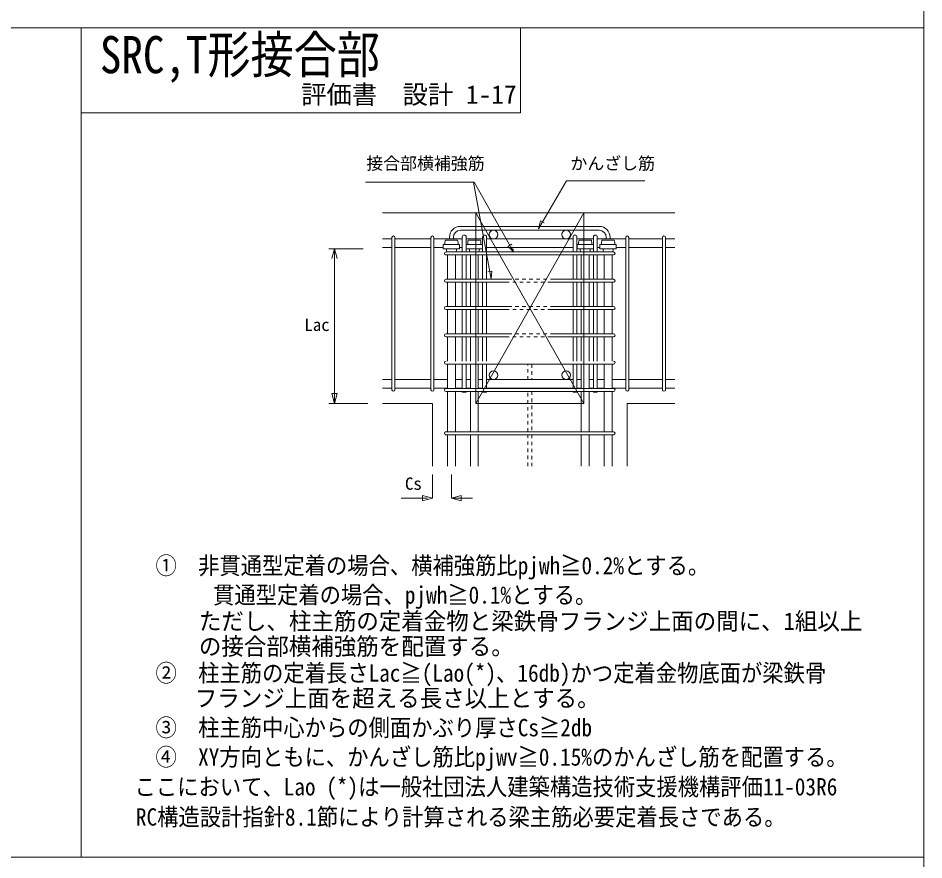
# Model space of a CAD drawing. Units: millimetres, scale not verified. Extents: x -210 to 382, y -132 to 268.
# Drawn here: x -88.3 to 18.9, y -31.8 to 67.8 of the extents above; entities that cross this region are included whole.
import ezdxf
from ezdxf.enums import TextEntityAlignment as Align

# ---------------------------------------------------------------- set-up
doc = ezdxf.new("R2010")
doc.units = ezdxf.units.MM
doc.header["$LTSCALE"] = 2
doc.linetypes.add('USER2', pattern=[0.41664, 0.20828, -0.20836])
for name, color, linetype, lineweight in [('0-4_寸法', 4, 'Continuous', 18), ('0-5_鉄骨', 4, 'USER2', 18), ('0-7_文字', 7, 'Continuous', 9), ('0-8_タイトル', 7, 'Continuous', 18), ('0-9_内枠', 7, 'Continuous', 18), ('0-D_主筋', 4, 'Continuous', 18), ('0-F_躯体__破線__', 7, 'Continuous', 18), ('1-0_せん断筋', 5, 'Continuous', 18), ('1-1_躯体', 7, 'Continuous', 18), ('1-4_本文文字', 5, 'USER2', 18)]:
    doc.layers.add(name, color=color, linetype=linetype, lineweight=lineweight)
doc.styles.add('ＭＳ ゴシック', font='')
doc.styles.get('ＭＳ ゴシック').set_extended_font_data('MS Gothic')

msp = doc.modelspace()

# ---------------------------------------------------------------- linework, layer by layer
at = {"layer": '0-4_寸法'}
for p, q in [((-34.337, 48.377), (-47.154, 48.377)), ((-32.306, 36.891), (-34.4, 48.377)), ((-29.651, 40.122), (-34.337, 48.377)), ((-26.719, 42.875), (-26.472, 43.797)), ((-26.472, 43.797), (-26.044, 43.55)), ((-47.454, 40.492), (-51.524, 40.492)), ((-50.849, 22.202), (-50.849, 40.492)), ((-46.914, 22.202), (-51.524, 22.202)), ((-39.258, 13.77), (-39.258, 10.984)), ((-37.005, 13.77), (-37.005, 10.984)), ((-42.957, 10.984), (-39.82, 10.984)), ((-37.005, 10.984), (-34.535, 10.984))]:
    msp.add_line(p, q, dxfattribs=at)
for points in [[(-26.719, 42.875), (-23.399, 48.526), (-14.132, 48.526)], [(-51.158, 39.34), (-50.849, 40.492), (-50.54, 39.34)], [(-50.955, 40.097), (-50.849, 40.492), (-50.743, 40.097)], [(-32.306, 36.891), (-32.235, 37.842), (-32.72, 37.75)], [(-50.743, 22.597), (-50.849, 22.202), (-50.955, 22.597)], [(-39.697, 11.102), (-39.258, 10.984), (-39.697, 10.867)], [(-36.567, 10.867), (-37.005, 10.984), (-36.567, 11.102)]]:
    msp.add_lwpolyline(points, dxfattribs=at)
for points in [[(-51.158, 23.354), (-50.849, 22.202), (-50.54, 23.354)], [(-40.41, 11.293), (-39.258, 10.984), (-40.41, 10.676)], [(-35.853, 11.293), (-37.005, 10.984), (-35.853, 10.676)]]:
    msp.add_lwpolyline(points, close=True, dxfattribs=at)
at = {"layer": '0-5_鉄骨'}
for p, q in [((-27.969, 25.018), (-27.969, 26.84)), ((-27.508, 26.84), (-27.508, 25.018)), ((-27.969, 18.848), (-27.969, 23.61)), ((-27.508, 23.61), (-27.508, 18.848)), ((-27.969, 14.778), (-27.969, 18.49)), ((-27.508, 18.49), (-27.508, 14.778))]:
    msp.add_line(p, q, dxfattribs=at)
at = {"layer": '0-9_内枠'}
for p, q in [((-181.804, 66.644), (18.876, 66.644)), ((-80.811, 66.644), (-80.811, -31.5)), ((-28.849, 66.644), (-28.849, 56.595)), ((18.876, 63.644), (18.876, -112.174)), ((-80.811, 56.595), (-28.849, 56.595)), ((-181.804, -31.5), (18.876, -31.5))]:
    msp.add_line(p, q, dxfattribs=at)
msp.add_lwpolyline([(18.876, 168.245), (18.876, 66.644), (18.876, -114.753)], dxfattribs=at)
at = {"layer": '0-D_主筋'}
for p, q in [((-44.045, 41.658), (-45.146, 41.658)), ((-39.437, 41.658), (-43.687, 41.658)), ((-35.725, 41.658), (-39.079, 41.658)), ((-36.038, 40.997), (-37.973, 40.997)), ((-37.973, 40.997), (-37.973, 40.481)), ((-36.275, 41.514), (-37.735, 41.514)), ((-36.038, 40.481), (-36.038, 40.997)), ((-35.265, 41.658), (-33.319, 41.658)), ((-33.324, 40.997), (-35.259, 40.997)), ((-35.259, 40.997), (-35.259, 40.481)), ((-33.562, 41.514), (-35.022, 41.514)), ((-33.319, 41.658), (-33.831, 41.658)), ((-33.324, 40.481), (-33.324, 40.997)), ((-32.858, 41.658), (-22.618, 41.658)), ((-22.157, 41.658), (-20.212, 41.658)), ((-20.217, 40.997), (-22.152, 40.997)), ((-22.152, 40.997), (-22.152, 40.481)), ((-20.455, 41.514), (-21.915, 41.514)), ((-20.217, 40.481), (-20.217, 40.997)), ((-19.751, 41.658), (-16.397, 41.658)), ((-17.503, 40.997), (-19.439, 40.997)), ((-19.439, 40.997), (-19.439, 40.481)), ((-17.741, 41.514), (-19.201, 41.514)), ((-17.503, 40.481), (-17.503, 40.997)), ((-16.039, 41.658), (-12.045, 41.658)), ((-11.687, 41.658), (-10.586, 41.658)), ((-44.045, 40.634), (-45.146, 40.634)), ((-39.437, 40.634), (-43.687, 40.634)), ((-37.973, 40.634), (-39.079, 40.634)), ((-37.973, 40.481), (-36.038, 40.481)), ((-37.466, 39.763), (-37.466, 36.891)), ((-36.545, 39.763), (-36.545, 36.891)), ((-35.725, 40.634), (-36.038, 40.634)), ((-35.259, 40.481), (-33.324, 40.481)), ((-34.753, 39.763), (-34.753, 36.891)), ((-33.831, 39.763), (-33.831, 36.891)), ((-33.831, 39.61), (-33.831, 39.661)), ((-32.858, 40.634), (-22.618, 40.634)), ((-30.145, 39.763), (-25.332, 39.763)), ((-22.152, 40.481), (-20.217, 40.481)), ((-21.645, 39.763), (-21.645, 36.891)), ((-21.645, 39.61), (-21.645, 39.661)), ((-20.724, 39.763), (-20.724, 36.891)), ((-20.724, 39.61), (-20.724, 39.661)), ((-19.751, 40.634), (-19.439, 40.634)), ((-19.439, 40.481), (-17.503, 40.481)), ((-18.932, 39.763), (-18.932, 36.891)), ((-18.01, 39.763), (-18.01, 36.891)), ((-17.503, 40.634), (-16.397, 40.634)), ((-16.039, 40.634), (-12.045, 40.634)), ((-11.687, 40.634), (-10.586, 40.634)), ((-37.466, 36.532), (-37.466, 33.66)), ((-36.545, 36.532), (-36.545, 33.66)), ((-34.753, 36.532), (-34.753, 33.66)), ((-33.831, 36.532), (-33.831, 33.66)), ((-21.645, 36.532), (-21.645, 33.66)), ((-20.724, 36.532), (-20.724, 33.66)), ((-18.932, 36.532), (-18.932, 33.66)), ((-18.01, 36.532), (-18.01, 33.66)), ((-37.466, 33.302), (-37.466, 30.429)), ((-36.545, 33.302), (-36.545, 30.429)), ((-34.753, 33.302), (-34.753, 30.429)), ((-33.831, 33.302), (-33.831, 30.429)), ((-21.645, 33.302), (-21.645, 30.429)), ((-20.724, 33.302), (-20.724, 30.429)), ((-18.932, 33.302), (-18.932, 30.429)), ((-18.01, 33.302), (-18.01, 30.429)), ((-37.466, 30.071), (-37.466, 27.199)), ((-36.545, 30.071), (-36.545, 27.199)), ((-34.753, 30.071), (-34.753, 27.199)), ((-33.831, 30.071), (-33.831, 27.199)), ((-21.645, 30.071), (-21.645, 27.199)), ((-20.724, 30.071), (-20.724, 27.199)), ((-18.932, 30.071), (-18.932, 27.199)), ((-18.01, 30.071), (-18.01, 27.199)), ((-37.466, 26.84), (-37.466, 23.968)), ((-36.545, 26.84), (-36.545, 23.968)), ((-34.753, 26.84), (-34.753, 23.968)), ((-33.831, 26.84), (-33.831, 23.968)), ((-21.645, 26.84), (-21.645, 23.968)), ((-20.724, 26.84), (-20.724, 23.968)), ((-18.932, 26.84), (-18.932, 23.968)), ((-18.01, 26.84), (-18.01, 23.968)), ((-44.045, 25.018), (-45.146, 25.018)), ((-39.437, 25.018), (-43.687, 25.018)), ((-37.466, 25.018), (-39.079, 25.018)), ((-35.725, 25.018), (-36.545, 25.018)), ((-34.753, 25.018), (-35.265, 25.018)), ((-33.319, 25.018), (-33.831, 25.018)), ((-32.871, 25.018), (-22.618, 25.018)), ((-22.157, 25.018), (-21.645, 25.018)), ((-20.724, 25.018), (-20.212, 25.018)), ((-19.751, 25.018), (-18.932, 25.018)), ((-18.01, 25.018), (-16.397, 25.018)), ((-16.039, 25.018), (-12.045, 25.018)), ((-11.687, 25.018), (-10.586, 25.018)), ((-44.045, 23.994), (-45.146, 23.994)), ((-39.437, 23.994), (-43.687, 23.994)), ((-37.466, 23.994), (-39.079, 23.994)), ((-37.466, 23.61), (-37.466, 18.848)), ((-35.725, 23.994), (-36.545, 23.994)), ((-36.545, 23.61), (-36.545, 18.848)), ((-34.753, 23.994), (-35.265, 23.994)), ((-34.753, 23.61), (-34.753, 18.848)), ((-33.319, 23.994), (-33.831, 23.994)), ((-33.831, 23.61), (-33.831, 18.848)), ((-32.871, 23.994), (-22.618, 23.994)), ((-22.157, 23.994), (-21.645, 23.994)), ((-21.645, 23.61), (-21.645, 18.848)), ((-20.724, 23.994), (-20.212, 23.994)), ((-20.724, 23.61), (-20.724, 18.848)), ((-19.751, 23.994), (-18.932, 23.994)), ((-18.932, 23.61), (-18.932, 18.848)), ((-18.01, 23.994), (-16.397, 23.994)), ((-18.01, 23.61), (-18.01, 18.848)), ((-16.039, 23.994), (-12.045, 23.994)), ((-11.687, 23.994), (-10.586, 23.994)), ((-37.466, 18.49), (-37.466, 14.778)), ((-36.545, 18.49), (-36.545, 14.778)), ((-34.753, 18.49), (-34.753, 14.778)), ((-33.831, 18.49), (-33.831, 14.778)), ((-21.645, 18.49), (-21.645, 14.778)), ((-20.724, 18.49), (-20.724, 14.778)), ((-18.932, 18.49), (-18.932, 14.778)), ((-18.01, 18.49), (-18.01, 14.778))]:
    msp.add_line(p, q, dxfattribs=at)
for centre in [(-32.039, 42.17), (-23.437, 42.17), (-32.039, 25.53), (-23.437, 25.53)]:
    msp.add_circle(centre, 0.512, dxfattribs=at)
for centre, radius, start, end in [((-36.616, 41.176), 1.169, 163.19823, 188.7872), ((-37.395, 41.176), 1.169, 351.2128, 16.80177), ((-33.903, 41.176), 1.169, 163.19823, 188.7872), ((-34.681, 41.176), 1.169, 351.2128, 16.80177), ((-20.795, 41.176), 1.169, 163.19823, 188.7872), ((-21.574, 41.176), 1.169, 351.2128, 16.80177), ((-18.082, 41.176), 1.169, 163.19823, 188.7872), ((-18.86, 41.176), 1.169, 351.2128, 16.80177), ((-36.186, 40.576), 1.424, 183.80152, 198.59265), ((-37.824, 40.576), 1.424, 341.40735, 356.19848), ((-33.473, 40.576), 1.424, 183.80152, 198.59265), ((-35.111, 40.576), 1.424, 341.40735, 356.19848), ((-20.366, 40.576), 1.424, 183.80152, 198.59265), ((-22.004, 40.576), 1.424, 341.40735, 356.19848), ((-17.652, 40.576), 1.424, 183.80152, 198.59265), ((-19.29, 40.576), 1.424, 341.40735, 356.19848)]:
    msp.add_arc(centre, radius, start, end, dxfattribs=at)
at = {"layer": '0-F_躯体__破線__'}
for p, q in [((-34.138, 22.202), (-34.138, 44.73)), ((-34.138, 22.202), (-21.338, 44.73)), ((-34.138, 44.73), (-21.338, 22.202)), ((-34.138, 44.73), (-21.338, 44.73)), ((-21.338, 44.73), (-21.338, 22.202)), ((-21.338, 22.202), (-34.138, 22.202))]:
    msp.add_line(p, q, dxfattribs=at)
at = {"layer": '1-0_せん断筋'}
for p, q in [((-19.529, 43.142), (-35.947, 43.142)), ((-44.045, 41.837), (-44.045, 23.814)), ((-43.687, 41.837), (-43.687, 23.814)), ((-39.437, 41.837), (-39.437, 23.814)), ((-39.079, 41.837), (-39.079, 23.814)), ((-37.24, 41.85), (-37.24, 41.658)), ((-36.779, 41.85), (-36.779, 41.658)), ((-35.947, 42.682), (-23.437, 42.682)), ((-35.725, 40.122), (-35.725, 41.888)), ((-35.265, 41.888), (-35.265, 40.122)), ((-35.265, 40.122), (-35.265, 41.888)), ((-33.319, 41.888), (-33.319, 40.122)), ((-33.319, 40.122), (-33.319, 41.888)), ((-32.858, 40.122), (-32.858, 41.888)), ((-19.529, 42.682), (-32.039, 42.682)), ((-22.618, 40.122), (-22.618, 41.888)), ((-22.157, 41.888), (-22.157, 40.122)), ((-22.157, 40.122), (-22.157, 41.888)), ((-20.212, 41.888), (-20.212, 40.122)), ((-20.212, 40.122), (-20.212, 41.888)), ((-19.751, 40.122), (-19.751, 41.888)), ((-18.697, 41.85), (-18.697, 41.658)), ((-18.237, 41.85), (-18.237, 41.658)), ((-16.397, 41.837), (-16.397, 23.814)), ((-16.039, 41.837), (-16.039, 23.814)), ((-12.045, 41.837), (-12.045, 23.814)), ((-11.687, 41.837), (-11.687, 23.814)), ((-44.045, 41.658), (-44.045, 23.814)), ((-39.437, 41.658), (-39.437, 23.814)), ((-16.039, 41.658), (-16.039, 23.814)), ((-11.687, 41.658), (-11.687, 23.814)), ((-37.749, 39.763), (-17.831, 39.763)), ((-17.831, 40.122), (-37.645, 40.122)), ((-35.725, 36.891), (-35.725, 39.763)), ((-35.265, 39.763), (-35.265, 36.891)), ((-35.265, 36.891), (-35.265, 39.763)), ((-33.319, 39.763), (-33.319, 36.891)), ((-33.319, 36.891), (-33.319, 39.763)), ((-32.858, 36.891), (-32.858, 39.763)), ((-22.618, 36.891), (-22.618, 39.763)), ((-22.157, 39.763), (-22.157, 36.891)), ((-22.157, 36.891), (-22.157, 39.763)), ((-20.212, 36.891), (-20.212, 39.763)), ((-20.212, 39.763), (-20.212, 36.891)), ((-19.751, 36.891), (-19.751, 39.763)), ((-30.298, 36.891), (-37.645, 36.891)), ((-37.645, 36.532), (-30.298, 36.532)), ((-35.725, 33.66), (-35.725, 36.532)), ((-35.265, 36.532), (-35.265, 33.66)), ((-35.265, 33.66), (-35.265, 36.532)), ((-33.319, 36.532), (-33.319, 33.66)), ((-33.319, 33.66), (-33.319, 36.532)), ((-32.858, 33.66), (-32.858, 36.532)), ((-17.831, 36.891), (-25.178, 36.891)), ((-25.178, 36.532), (-17.831, 36.532)), ((-22.618, 33.66), (-22.618, 36.532)), ((-22.157, 36.532), (-22.157, 33.66)), ((-22.157, 33.66), (-22.157, 36.532)), ((-20.212, 36.532), (-20.212, 33.66)), ((-20.212, 33.66), (-20.212, 36.532)), ((-19.751, 33.66), (-19.751, 36.532)), ((-30.298, 33.66), (-37.645, 33.66)), ((-37.645, 33.302), (-30.298, 33.302)), ((-35.725, 30.429), (-35.725, 33.302)), ((-35.265, 33.302), (-35.265, 30.429)), ((-35.265, 30.429), (-35.265, 33.302)), ((-33.319, 33.302), (-33.319, 30.429)), ((-33.319, 30.429), (-33.319, 33.302)), ((-32.858, 30.429), (-32.858, 33.302)), ((-17.831, 33.66), (-25.178, 33.66)), ((-25.178, 33.302), (-17.831, 33.302)), ((-22.618, 30.429), (-22.618, 33.302)), ((-22.157, 33.302), (-22.157, 30.429)), ((-22.157, 30.429), (-22.157, 33.302)), ((-20.212, 33.302), (-20.212, 30.429)), ((-20.212, 30.429), (-20.212, 33.302)), ((-19.751, 30.429), (-19.751, 33.302)), ((-30.298, 30.429), (-37.645, 30.429)), ((-37.645, 30.071), (-30.298, 30.071)), ((-35.725, 27.199), (-35.725, 30.071)), ((-35.265, 30.071), (-35.265, 27.199)), ((-35.265, 27.199), (-35.265, 30.071)), ((-33.319, 30.071), (-33.319, 27.199)), ((-33.319, 27.199), (-33.319, 30.071)), ((-32.858, 27.199), (-32.858, 30.071)), ((-17.831, 30.429), (-25.178, 30.429)), ((-25.178, 30.071), (-17.831, 30.071)), ((-22.618, 27.199), (-22.618, 30.071)), ((-22.157, 30.071), (-22.157, 27.199)), ((-22.157, 27.199), (-22.157, 30.071)), ((-20.212, 30.071), (-20.212, 27.199)), ((-20.212, 27.199), (-20.212, 30.071)), ((-19.751, 27.199), (-19.751, 30.071)), ((-37.645, 26.84), (-17.831, 26.84)), ((-35.725, 23.968), (-35.725, 26.84)), ((-35.265, 26.84), (-35.265, 23.968)), ((-35.265, 23.968), (-35.265, 26.84)), ((-33.319, 26.84), (-33.319, 23.968)), ((-33.319, 23.968), (-33.319, 26.84)), ((-32.858, 23.968), (-32.858, 26.84)), ((-22.618, 23.968), (-22.618, 26.84)), ((-22.157, 26.84), (-22.157, 23.968)), ((-22.157, 23.968), (-22.157, 26.84)), ((-20.212, 26.84), (-20.212, 23.968)), ((-20.212, 23.968), (-20.212, 26.84)), ((-19.751, 23.968), (-19.751, 26.84)), ((-17.831, 23.968), (-37.645, 23.968)), ((-37.645, 23.61), (-17.831, 23.61)), ((-35.725, 23.507), (-35.725, 23.61)), ((-35.265, 23.507), (-35.265, 23.61)), ((-35.265, 23.61), (-35.265, 23.507)), ((-33.319, 23.507), (-33.319, 23.61)), ((-33.319, 23.61), (-33.319, 23.507)), ((-32.858, 23.507), (-32.858, 23.61)), ((-22.618, 23.507), (-22.618, 23.61)), ((-22.157, 23.507), (-22.157, 23.61)), ((-22.157, 23.61), (-22.157, 23.507)), ((-20.212, 23.507), (-20.212, 23.61)), ((-19.751, 23.507), (-19.751, 23.61)), ((-35.265, 23.507), (-35.725, 23.507)), ((-33.319, 23.507), (-32.858, 23.507)), ((-22.157, 23.507), (-22.618, 23.507)), ((-20.212, 23.507), (-19.751, 23.507)), ((-17.831, 18.848), (-37.749, 18.848)), ((-37.749, 18.49), (-17.831, 18.49))]:
    msp.add_line(p, q, dxfattribs=at)
at = {"layer": '1-0_せん断筋', "linetype": 'USER2'}
for p, q in [((-30.298, 36.891), (-25.178, 36.891)), ((-25.178, 36.532), (-30.298, 36.532)), ((-30.298, 33.66), (-25.178, 33.66)), ((-25.178, 33.302), (-30.298, 33.302)), ((-30.298, 30.429), (-25.178, 30.429)), ((-25.178, 30.071), (-30.298, 30.071))]:
    msp.add_line(p, q, dxfattribs=at)
at = {"layer": '1-0_せん断筋'}
for centre, radius, start, end in [((-35.947, 41.85), 1.293, 90, 180), ((-19.529, 41.85), 1.293, 0, 90), ((-43.866, 41.837), 0.179, 0, 180), ((-39.258, 41.837), 0.179, 0, 180), ((-35.947, 41.85), 0.832, 90, 180), ((-35.495, 41.888), 0.23, 0, 180), ((-33.089, 41.888), 0.23, 0, 180), ((-22.388, 41.888), 0.23, 0, 180), ((-19.981, 41.888), 0.23, 0, 180), ((-19.529, 41.85), 0.832, 0, 90), ((-16.218, 41.837), 0.179, 0, 180), ((-11.866, 41.837), 0.179, 0, 180), ((-37.645, 39.942), 0.179, 90, 270), ((-37.645, 39.942), 0.179, 90, 270), ((-17.831, 39.942), 0.179, 270, 90), ((-37.645, 36.712), 0.179, 90, 270), ((-37.645, 36.712), 0.179, 90, 270), ((-17.831, 36.712), 0.179, 270, 90), ((-37.645, 33.481), 0.179, 90, 270), ((-37.645, 33.481), 0.179, 90, 270), ((-17.831, 33.481), 0.179, 270, 90), ((-37.645, 30.25), 0.179, 90, 270), ((-37.645, 30.25), 0.179, 90, 270), ((-17.831, 30.25), 0.179, 270, 90), ((-37.645, 27.02), 0.179, 90, 270), ((-37.645, 27.02), 0.179, 90, 270), ((-17.831, 27.02), 0.179, 270, 90), ((-43.866, 23.814), 0.179, 180, 0), ((-39.258, 23.814), 0.179, 180, 0), ((-37.645, 23.789), 0.179, 90, 270), ((-37.645, 23.789), 0.179, 90, 270), ((-17.831, 23.789), 0.179, 270, 90), ((-16.218, 23.814), 0.179, 180, 0), ((-11.866, 23.814), 0.179, 180, 0), ((-37.645, 18.669), 0.179, 90, 270), ((-17.831, 18.669), 0.179, 270, 90)]:
    msp.add_arc(centre, radius, start, end, dxfattribs=at)
at = {"layer": '1-1_躯体'}
for p, q in [((-45.146, 44.73), (-10.586, 44.73)), ((-45.146, 22.202), (-39.258, 22.202)), ((-39.258, 22.202), (-39.258, 14.778)), ((-16.218, 22.202), (-16.218, 14.778)), ((-16.218, 22.202), (-10.586, 22.202))]:
    msp.add_line(p, q, dxfattribs=at)
at = {"layer": '1-4_本文文字'}
for p, q in [((-29.898, 41.043), (-30.325, 40.796)), ((-30.325, 40.796), (-29.651, 40.122)), ((-29.651, 40.122), (-29.898, 41.043)), ((-29.972, 40.443), (-29.651, 40.122)), ((-29.908, 40.379), (-29.651, 40.122)), ((-29.651, 40.122), (-29.768, 40.56)), ((-29.651, 40.122), (-29.768, 40.56))]:
    msp.add_line(p, q, dxfattribs=at)
msp.add_lwpolyline([(-29.972, 40.443), (-29.651, 40.122), (-29.745, 40.473)], dxfattribs=at)

# ---------------------------------------------------------------- texts
at = {"layer": '0-4_寸法', "color": 7, "style": 'ＭＳ ゴシック'}
for s, p in [('Lac', (-54.401, 30.327)), ('Cs', (-42.503, 11.532))]:
    msp.add_text(s, height=1.466, dxfattribs=at).set_placement(p, align=Align.BOTTOM_LEFT)
at = {"layer": '0-7_文字', "style": 'ＭＳ ゴシック'}
for s, height, p in [('評価書\u3000設計 1-17', 2.199, (-54.787, 56.992)), ('接合部横補強筋', 1.466, (-47.079, 49.427)), ('かんざし筋', 1.466, (-22.931, 49.427))]:
    msp.add_text(s, height=height, dxfattribs=at).set_placement(p, align=Align.BOTTOM_LEFT)
for s, width, p in [('①\u3000非貫通型定着の場合、横補強筋比pjwh≧0.2%とする。', 0.9, (-72.012, 1.363)), ('\u3000\u3000\u3000貫通型定着の場合、pjwh≧0.1%とする。', 0.9, (-72.761, -2.115)), ('ただし、柱主筋の定着金物と梁鉄骨フランジ上面の間に、1組以上', 0.95, (-66.881, -5.216)), ('の接合部横補強筋を配置する。', 0.95, (-66.881, -8.195)), ('②\u3000柱主筋の定着長さLac≧(Lao(*)、16db)かつ定着金物底面が梁鉄骨', 0.9, (-72.012, -11.353)), ('フランジ上面を超える長さ以上とする。', 0.95, (-67.365, -14.331)), ('③\u3000柱主筋中心からの側面かぶり厚さCs≧2db', 0.9, (-72.012, -17.814)), ('④\u3000XY方向ともに、かんざし筋比pjwv≧0.15%のかんざし筋を配置する。', 0.9, (-72.012, -21.291)), ('ここにおいて、Lao (*)は一般社団法人建築構造技術支援機構評価11-03R6', 0.9, (-74.487, -24.813)), ('RC構造設計指針8.1節により計算される梁主筋必要定着長さである。', 0.9, (-74.335, -28.387))]:
    msp.add_text(s, height=2.053, dxfattribs=dict(at, width=width)).set_placement(p, align=Align.BOTTOM_LEFT)
at = {"layer": '0-8_タイトル', "style": 'ＭＳ ゴシック', "width": 0.85}
msp.add_text('SRC,T形接合部', height=4.399, dxfattribs=at).set_placement((-78.588, 59.951), align=Align.BOTTOM_LEFT)

doc.saveas('drawing.dxf')
